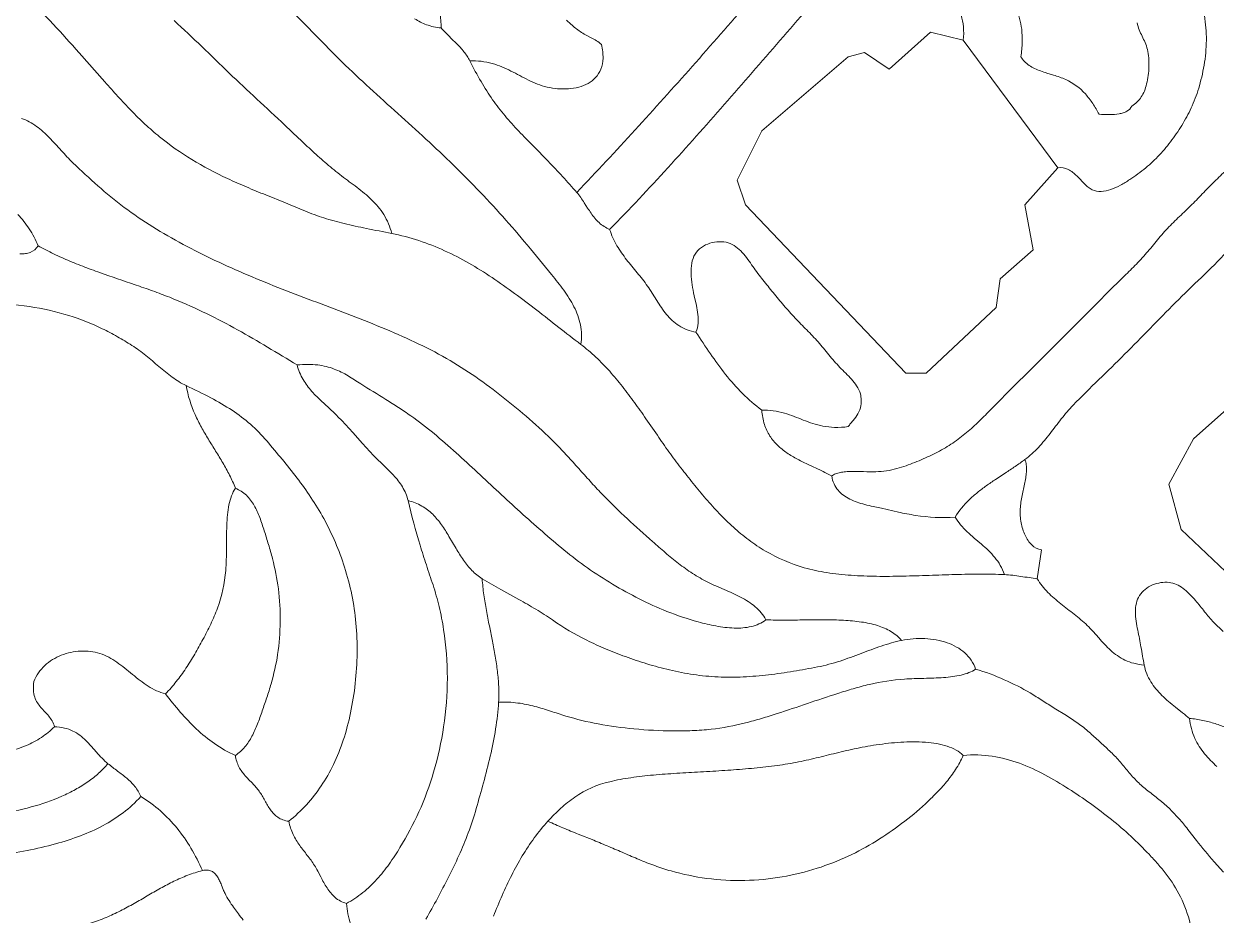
# Model space of a CAD drawing. Header units: millimetres. Extents: x 3808 to 296674, y 522 to 278159.
# Drawn here: x 167604 to 234720, y 140198 to 190394 of the extents above; entities that cross this region are included whole.
import ezdxf

# ---------------------------------------------------------------- set-up
doc = ezdxf.new("R2010")
doc.units = ezdxf.units.MM
doc.layers.add('02_SHARP_BUILDINGS', color=7, linetype='CONTINUOUS', lineweight=18)
doc.layers.add('03_SMOOTH_PATHS_WATER_BRIDGES', color=7, linetype='CONTINUOUS', lineweight=18)

msp = doc.modelspace()

# ---------------------------------------------------------------- linework, layer by layer
at = {"layer": '02_SHARP_BUILDINGS'}
msp.add_lwpolyline([(220486, 189468), (218634, 189931), (216319, 187847), (214931, 188773), (214005, 188542), (209144, 184375), (207755, 181597), (208218, 180208), (217245, 170718), (218403, 170718), (222338, 174421), (222569, 176042), (224421, 177662), (223958, 180208), (225810, 182292)], close=True, dxfattribs=at)
at = {"layer": '03_SMOOTH_PATHS_WATER_BRIDGES'}
for points in [[(208405, 191624, -0.002361), (205230, 187999, -0.004035), (202012, 184418, -0.005715), (198727, 180903, -0.022289), (198948, 180619, -0.011671), (199148, 180321), (199340, 180020, 0.009866), (199535, 179726, 0.021315), (199744, 179449, 0.033033), (199981, 179199, 0.094001), (200579, 178819, 0.009272), (203856, 182287, 0.005272), (207033, 185852, 0.001287), (210166, 189460, -0.002693), (213308, 193058, -0.003183)], [(213308, 193058, 0.002693), (210166, 189460, -0.001287), (207033, 185852, -0.005272), (203856, 182287, -0.009272), (200579, 178819, 0.054597), (200992, 177899, 0.03367), (201534, 177110, 0.006935), (202132, 176377, -0.020557), (202710, 175627, -0.011255), (202973, 175225), (203228, 174816, 0.010536), (203491, 174414, 0.021901), (203775, 174033, 0.033644), (204097, 173690, 0.04427), (204472, 173398, 0.102902), (205440, 173032, 0.069332), (205560, 173532, 0.05347), (205551, 174023, 0.025303), (205460, 174532), (205334, 175085, -0.016558), (205219, 175696, -0.030544), (205160, 176325, -0.053268), (205202, 176920, -0.090807), (205388, 177428, -0.100851), (205746, 177805, -0.078947), (206224, 178038, -0.070369), (206751, 178124, -0.078721), (207255, 178058, -0.081132), (207684, 177843, -0.053569), (208042, 177519, -0.026736), (208354, 177130, -0.003696), (208642, 176724, 0.012971), (209208, 175969, 0.005264), (209786, 175256, 0.004497), (210389, 174533, 0.011956), (211021, 173824, 0.006227), (211675, 173154, -0.013989), (212316, 172478, -0.009004), (212919, 171755, 0.020263), (213538, 171047, 0.006057), (213869, 170717, -0.01714), (214193, 170381, -0.039509), (214480, 170005, -0.056339), (214699, 169560, -0.038875), (214740, 169201, -0.046359), (214723, 168900, -0.093614), (214557, 168429, -0.045298), (214289, 168061), (214143, 167888, 0.019257), (214005, 167708, -0.039551), (213240, 167667, -0.039727), (212587, 167737, -0.031524), (212012, 167885, -0.016023), (211481, 168079, 0.002928), (210963, 168283, 0.021276), (210422, 168466, 0.07695), (209144, 168634, 0.060183), (209295, 167831, 0.064848), (209601, 167182, 0.05781), (210032, 166658, 0.043), (210560, 166232, 0.026931), (211158, 165874, 0.012371), (211795, 165557), (212445, 165252, -0.014416), (213079, 164931, -0.066034), (213298, 165051, -0.044703), (213562, 165128, -0.028539), (213861, 165170, -0.017252), (214186, 165185, -0.011145), (214877, 165175, 0.014949), (215563, 165169, 0.05768), (216747, 165345, 0.020224), (217265, 165506, 0.01097), (217757, 165695, 0.016048), (218704, 166109, 0.02589), (219587, 166588, 0.028015), (220388, 167148, 0.020306), (221122, 167775, 0.01109), (221812, 168445), (222487, 169132, -0.002626), (223849, 170491, 0.001055), (225209, 171853), (226570, 173214, 0.00109), (227932, 174574, -0.00313), (229292, 175936, 0.002005), (229979, 176610, 0.015135), (230643, 177307, 0.00969), (231265, 178046, -0.014033), (231893, 178780, -0.016075), (232571, 179461, 0.00396), (233266, 180127, 0.006827), (233940, 180816, -0.007417), (234613, 181504, -0.003952), (235309, 182166, 0.017292)], [(176059, 190574, -0.010299), (177624, 189111, 0.001239), (179164, 187620, 0.00384), (180727, 186153, -0.002484), (182295, 184690), (183071, 183952, 0.004261), (183853, 183220, 0.008963), (184654, 182507, 0.013567), (185491, 181829, 0.004061), (185924, 181505, -0.003556), (186358, 181182, -0.011254), (186781, 180847, -0.01912), (187180, 180488, -0.026911), (187544, 180095, -0.033846), (187862, 179655, -0.079611), (188310, 178588, -0.001784), (186886, 178869, -0.009245), (185636, 179144, -0.017648), (184499, 179459, -0.023925), (183414, 179862, 0.00469), (182324, 180313), (181225, 180756, -0.00448), (180135, 181206, -0.009256), (179069, 181681, -0.026905), (177057, 182756, -0.034047), (175245, 184029, -0.016732), (174422, 184748, -0.012402), (173645, 185511, -0.00797), (172899, 186306, -0.003536), (172170, 187119), (170721, 188758, 0.006173), (169254, 190376, 0.014987), (167728, 191928, 0.026312)], [(167728, 191928, -0.014987), (169254, 190376, -0.006173), (170721, 188758), (172170, 187119, 0.003536), (172899, 186306, 0.00797), (173645, 185511, 0.012402), (174422, 184748, 0.016732), (175245, 184029, 0.034047), (177057, 182756, 0.026905), (179069, 181681, 0.009256), (180135, 181206, 0.00448), (181225, 180756), (182324, 180313, -0.00469), (183414, 179862, 0.023925), (184499, 179459, 0.017648), (185636, 179144, 0.009245), (186886, 178869, 0.001784), (188310, 178588, -0.031251), (189842, 178186, -0.02747), (191283, 177619, -0.022575), (192651, 176916, -0.017193), (193961, 176104, -0.011741), (195231, 175213, -0.006404), (196476, 174269, -0.0012), (197713, 173301, 0.003934), (198958, 172338, -0.026331), (199806, 171620, -0.021211), (200581, 170825, -0.015836), (201297, 169972, -0.01052), (201973, 169075, -0.00536), (202624, 168152), (203265, 167220, 0.004717), (203914, 166295, 0.009845), (204587, 165393, 0.003475), (205281, 164513, 0.008404), (205995, 163650, 0.013408), (206743, 162821, 0.018434), (207542, 162044, 0.023265), (208405, 161333, 0.027493), (209349, 160705, 0.062983), (211537, 159765, 0.030989), (212805, 159488, 0.021601), (214170, 159337, 0.014322), (215604, 159280, 0.008468), (217078, 159289, 0.003382), (218563, 159333, -0.001526), (220031, 159382, -0.006867), (221453, 159406, -0.013391), (222801, 159375, -0.022354), (223728, 159276, 0.004459), (224653, 159144, 0.05971), (225249, 158377, 0.031338), (225969, 157736, 0.002025), (226733, 157142, -0.027261), (227463, 156514, -0.015128), (227795, 156167), (228114, 155807, 0.008589), (228436, 155450, 0.020462), (228779, 155113, 0.031878), (229157, 154812, 0.041161), (229588, 154562, 0.045871), (230087, 154380, 0.0448), (230671, 154282, 0.09116), (231042, 153343, 0.034479), (231332, 152940, 0.025479), (231670, 152572, 0.016799), (232043, 152230, 0.008711), (232435, 151905), (232831, 151589, -0.007045), (233218, 151273, 0.081883), (233519, 150154, 0.065781), (234072, 149288, 0.019384), (234407, 148915, 0.009381), (234762, 148562)], [(176059, 190574, -0.010299), (177624, 189111, 0.001239), (179164, 187620, 0.00384), (180727, 186153, -0.002484), (182295, 184690), (183071, 183952, 0.004261), (183853, 183220, 0.008963), (184654, 182507, 0.013567), (185491, 181829, 0.004061), (185924, 181505, -0.003556), (186358, 181182, -0.011254), (186781, 180847, -0.01912), (187180, 180488, -0.026911), (187544, 180095, -0.033846), (187862, 179655, -0.079611), (188310, 178588, -0.031251), (189842, 178186, -0.02747), (191283, 177619, -0.022575), (192651, 176916, -0.017193), (193961, 176104, -0.011741), (195231, 175213, -0.006404), (196476, 174269, -0.0012), (197713, 173301, 0.003934), (198958, 172338, 0.088822), (198932, 173450, 0.03732), (198786, 173966, 0.030234), (198572, 174459, 0.022912), (198302, 174933, 0.016025), (197993, 175390, 0.013325), (197313, 176268, 0.004666), (195945, 177939, 0.008281), (194563, 179541, 0.017968), (191593, 182625, 0.006464), (190038, 184087, 0.002259), (188461, 185520, -0.002648), (186880, 186957, -0.008231), (185329, 188429, -0.005734), (183831, 189949, 0.004954), (182337, 191470, 0.008867)], [(182337, 191470, -0.004954), (183831, 189949, 0.005734), (185329, 188429, 0.008231), (186880, 186957, 0.002648), (188461, 185520, -0.002259), (190038, 184087, -0.006464), (191593, 182625, -0.017968), (194563, 179541, -0.008281), (195945, 177939, -0.004666), (197313, 176268, -0.013325), (197993, 175390, -0.016025), (198302, 174933, -0.022912), (198572, 174459, -0.030234), (198786, 173966, -0.03732), (198932, 173450, -0.088822), (198958, 172338, -0.026331), (199806, 171620, -0.021211), (200581, 170825, -0.015836), (201297, 169972, -0.01052), (201973, 169075, -0.00536), (202624, 168152), (203265, 167220, 0.004717), (203914, 166295, 0.009845), (204587, 165393, 0.003475), (205281, 164513, 0.008404), (205995, 163650, 0.013408), (206743, 162821, 0.018434), (207542, 162044, 0.023265), (208405, 161333, 0.027493), (209349, 160705, 0.062983), (211537, 159765, 0.030989), (212805, 159488, 0.021601), (214170, 159337, 0.014322), (215604, 159280, 0.008468), (217078, 159289, 0.003382), (218563, 159333, -0.001526), (220031, 159382, -0.006867), (221453, 159406, -0.013391), (222801, 159375, 0.049635), (222569, 159896, 0.041517), (222262, 160341, 0.028871), (221901, 160732, 0.014882), (221507, 161091), (221101, 161437, -0.013051), (220705, 161793, -0.027075), (220338, 162179, -0.040045), (220023, 162616, -0.058172), (217801, 162712, -0.01515), (216830, 162897), (215887, 163109), (215413, 163213, -0.009403), (214948, 163325, -0.019131), (214504, 163459, -0.030999), (214095, 163629, -0.045232), (213734, 163847, -0.059493), (213436, 164127, -0.067505), (213213, 164484, -0.064089), (213079, 164931, 0.014416), (212445, 165252), (211795, 165557, -0.012371), (211158, 165874, -0.026931), (210560, 166232, -0.043), (210032, 166658, -0.05781), (209601, 167182, -0.064848), (209295, 167831, -0.060183), (209144, 168634, -0.037477), (208060, 169576, -0.027549), (207108, 170650, -0.017244), (206248, 171816, -0.007327), (205440, 173032, -0.102902), (204472, 173398, -0.04427), (204097, 173690, -0.033644), (203775, 174033, -0.021901), (203491, 174414, -0.010536), (203228, 174816), (202973, 175225, 0.011255), (202710, 175627, 0.020557), (202132, 176377, -0.006935), (201534, 177110, -0.03367), (200992, 177899, -0.054597), (200579, 178819, -0.094001), (199981, 179199, -0.033033), (199744, 179449, -0.021315), (199535, 179726, -0.009866), (199340, 180020), (199148, 180321, 0.011671), (198948, 180619, 0.022289), (198727, 180903, 0.009441), (197932, 181793, 0.005511), (197115, 182654), (196288, 183502, -0.002551), (195462, 184351, -0.017562), (194689, 185213, -0.02071), (193992, 186123, -0.020335), (193342, 187137, -0.01711), (192708, 188310, 0.052279), (192377, 188822, 0.02758), (191963, 189280, 0.003854), (191518, 189715, -0.019502), (191088, 190162, -0.062722), (190270, 190345, -0.05824), (189601, 190682, -0.041288)], [(208405, 191624, -0.002361), (205230, 187999, -0.004035), (202012, 184418, -0.005715), (198727, 180903, 0.009441), (197932, 181793, 0.005511), (197115, 182654), (196288, 183502, -0.002551), (195462, 184351, -0.017562), (194689, 185213, -0.02071), (193992, 186123, -0.020335), (193342, 187137, -0.01711), (192708, 188310, -0.079073), (193974, 188159, -0.029522), (194518, 187968, -0.018067), (195025, 187733, -0.005039), (195516, 187478, 0.008445), (196006, 187227, 0.021566), (196515, 187004, 0.032906), (197059, 186834, 0.074939), (198255, 186732, 0.047354), (198839, 186826, 0.061812), (199364, 187033, 0.080639), (199792, 187366, 0.093171), (200085, 187836, 0.086428), (200206, 188455, 0.035915), (200189, 188825, 0.030673), (200116, 189236, 0.039322), (199841, 189439, 0.018087), (199538, 189613), (199227, 189778, -0.020919), (198927, 189954, -0.025012), (198653, 190156, -0.011124), (198397, 190376), (198144, 190599, 0.017446)], [(191013, 191040, -0.052842), (191088, 190162, -0.062722), (190270, 190345, -0.05824), (189601, 190682, -0.041288)], [(198144, 190599), (198397, 190376, 0.011124), (198653, 190156, 0.025012), (198927, 189954, 0.020919), (199227, 189778), (199538, 189613, -0.018087), (199841, 189439, -0.039322), (200116, 189236, -0.030673), (200189, 188825, -0.035915), (200206, 188455, -0.086428), (200085, 187836, -0.093171), (199792, 187366, -0.080639), (199364, 187033, -0.061812), (198839, 186826, -0.047354), (198255, 186732, -0.074939), (197059, 186834, -0.032906), (196515, 187004, -0.021566), (196006, 187227, -0.008445), (195516, 187478, 0.005039), (195025, 187733, 0.018067), (194518, 187968, 0.029522), (193974, 188159, 0.079073), (192708, 188310, 0.052279), (192377, 188822, 0.02758), (191963, 189280, 0.003854), (191518, 189715, -0.019502), (191088, 190162, 0.052842), (191013, 191040, 0.052848)], [(234029, 191031, -0.041421), (234169, 189649, -0.040675), (234067, 188230, -0.032658), (233778, 186906, -0.034215), (233372, 185784, -0.030786), (232857, 184796, -0.024904), (232232, 183860, -0.027231), (231528, 183010, -0.032763), (230761, 182284, -0.029056), (229859, 181625, -0.019912), (229335, 181309, -0.040322), (228786, 181060, -0.074952), (228246, 180950, -0.123269), (227746, 181049, -0.053516), (227520, 181194, -0.027594), (227305, 181386, -0.007717), (227093, 181604, 0.009453), (226876, 181825, 0.027465), (226647, 182026, 0.048425), (226398, 182186, 0.152812), (225810, 182292), (223958, 180208), (224421, 177662), (222569, 176042), (222338, 174421), (218403, 170718), (217245, 170718), (208218, 180208), (207755, 181597), (209144, 184375), (214005, 188542), (214931, 188773), (216319, 187847), (218634, 189931), (220486, 189468, 0.052364), (220491, 190232, 0.041365), (220367, 190881, 0.014314)], [(234029, 191031, -0.041421), (234169, 189649, -0.040675), (234067, 188230, -0.032658), (233778, 186906, -0.034215), (233372, 185784, -0.030786), (232857, 184796, -0.024904), (232232, 183860, -0.027231), (231528, 183010, -0.032763), (230761, 182284, -0.029056), (229859, 181625, -0.019912), (229335, 181309, -0.040322), (228786, 181060, -0.074952), (228246, 180950, -0.123269), (227746, 181049, -0.053516), (227520, 181194, -0.027594), (227305, 181386, -0.007717), (227093, 181604, 0.009453), (226876, 181825, 0.027465), (226647, 182026, 0.048425), (226398, 182186, 0.152812), (225810, 182292), (220486, 189468, 0.052364), (220491, 190232, 0.041365), (220367, 190881, 0.014314)], [(223445, 191270, -0.080268), (223772, 190092, -0.035981), (223803, 189370, -0.030817), (223727, 188542, 0.063329), (223934, 188270, 0.051439), (224197, 188054, 0.036441), (224503, 187882, 0.022744), (224840, 187742, 0.011148), (225196, 187621), (225559, 187507, -0.00937), (225917, 187389, -0.020723), (226257, 187253, -0.103213), (227356, 186445, -0.038361), (227773, 185907, -0.027765), (228125, 185301, 0.013499), (228719, 185286, 0.039624), (229257, 185327, 0.036017), (229490, 185383, 0.051574), (229692, 185471, 0.149279), (229977, 185764, 0.04903), (230274, 185998, 0.054375), (230505, 186276, 0.049119), (230680, 186609, 0.037153), (230807, 187008, 0.051026), (230935, 187980, 0.028444), (230924, 188483, 0.038944), (230852, 188945, 0.039948), (230719, 189341, 0.013654), (230554, 189696, -0.017729), (230391, 190053, -0.043446), (230268, 190450, -0.034533)], [(167477, 185069, -0.072009), (168315, 184619, -0.024423), (168687, 184319, -0.016544), (169038, 183985, -0.011011), (169703, 183268, 0.005142), (170033, 182909, 0.012569), (170371, 182566, 0.010473), (171771, 181271, 0.019874), (173254, 180057, 0.021525), (174858, 178963, 0.01612), (176570, 177976, 0.012449), (178364, 177072, 0.010297), (180226, 176238, 0.007082), (182144, 175458, 0.002913), (184095, 174710, -0.001719), (186049, 173967, -0.007042), (187976, 173196, -0.013161), (189839, 172363, -0.020392), (191603, 171428, -0.021198), (193239, 170367, -0.014319), (194776, 169206, -0.013155), (196244, 167976, -0.018145), (197627, 166661, -0.007827), (198281, 165967, -0.002874), (198920, 165258, 0.002066), (199559, 164548, 0.007012), (200210, 163850, 0.014437), (201576, 162518, 0.005367), (202996, 161239, 0.004579), (203715, 160610, 0.012812), (204458, 160004, 0.020684), (205246, 159445, 0.027559), (206103, 158954, 0.01086), (206562, 158739), (207032, 158534, -0.005274), (207500, 158327, -0.013617), (207953, 158105, -0.022797), (208380, 157857, -0.032838), (208767, 157570, -0.093773), (209375, 156829, -0.05579), (208983, 156598, -0.047049), (208548, 156451, -0.037351), (208079, 156377, -0.028799), (207585, 156365, -0.038277), (206564, 156483, -0.020759), (205562, 156717, -0.028149), (203798, 157306, -0.022611), (202242, 158014, -0.017288), (200749, 158836, -0.019393), (199330, 159756, -0.017172), (198019, 160758, -0.00842), (196774, 161815, -0.007381), (194333, 164012, -0.001008), (193137, 165129, 0.004307), (191934, 166237, 0.010984), (190694, 167314, 0.018942), (189383, 168321, 0.009161), (188693, 168787, 0.004798), (187987, 169237, -0.003215), (186565, 170127, 0.010955), (185854, 170574, 0.041897), (185074, 170953, 0.060408), (184146, 171183, 0.030554), (183600, 171216, 0.028119), (182986, 171181, 0.00229), (181326, 172185, 0.007772), (179638, 173160, 0.012967), (177891, 174074, 0.017578), (176053, 174896, 0.00796), (175093, 175266, 0.004496), (174112, 175615, -0.00085), (172134, 176297, -0.005375), (171157, 176651, -0.008891), (170202, 177028, -0.012701), (169281, 177439, -0.016866), (168403, 177894, 0.05281), (167906, 178848, 0.038407), (167271, 179658, 0.019514)], [(235128, 142621), (234610, 143206, -0.01396), (233605, 144408), (233124, 145030, 0.014832), (232627, 145637, 0.042252), (231499, 146715, 0.003522), (230880, 147200, -0.027636), (230288, 147711, -0.025608), (229767, 148293, 0.009776), (229263, 148893, 0.020144), (228718, 149451, 0.005164), (228144, 149980, 0.005655), (227564, 150504, 0.021412), (226953, 150997, 0.018947), (226291, 151437), (225607, 151857, -0.003397), (224933, 152287, 0.00926), (224252, 152710, 0.02891), (222795, 153457, 0.035353), (221181, 154051, 0.069531), (220937, 154554, 0.063369), (220574, 154970, 0.053772), (220111, 155299, 0.044752), (219569, 155543, 0.038007), (218968, 155701, 0.033732), (218328, 155775, 0.063037), (217014, 155671, 0.082889), (216416, 156173, 0.059559), (215651, 156507, 0.03831), (214751, 156707, 0.023251), (213749, 156805, 0.012692), (212678, 156833, 0.004556), (211570, 156825, -0.002739), (210458, 156812, -0.010537), (209375, 156829, 0.093773), (208767, 157570, 0.032838), (208380, 157857, 0.022797), (207953, 158105, 0.013617), (207500, 158327, 0.005274), (207032, 158534), (206562, 158739, -0.01086), (206103, 158954, -0.027559), (205246, 159445, -0.020684), (204458, 160004, -0.012812), (203715, 160610, -0.004579), (202996, 161239, -0.005367), (201576, 162518, -0.014437), (200210, 163850, -0.007012), (199559, 164548, -0.002066), (198920, 165258, 0.002874), (198281, 165967, 0.007827), (197627, 166661, 0.018145), (196244, 167976, 0.013155), (194776, 169206, 0.014319), (193239, 170367, 0.021198), (191603, 171428, 0.020392), (189839, 172363, 0.013161), (187976, 173196, 0.007042), (186049, 173967, 0.001719), (184095, 174710, -0.002913), (182144, 175458, -0.007082), (180226, 176238, -0.010297), (178364, 177072, -0.012449), (176570, 177976, -0.01612), (174858, 178963, -0.021525), (173254, 180057, -0.019874), (171771, 181271, -0.010473), (170371, 182566, -0.012569), (170033, 182909, -0.005142), (169703, 183268, 0.011011), (169038, 183985, 0.016544), (168687, 184319, 0.024423), (168315, 184619, 0.072009), (167477, 185069, 0.037744)], [(235309, 182166, 0.003952), (234613, 181504, 0.007417), (233940, 180816, -0.006827), (233266, 180127, -0.00396), (232571, 179461, 0.016075), (231893, 178780, 0.014033), (231265, 178046, -0.00969), (230643, 177307, -0.015135), (229979, 176610, -0.002005), (229292, 175936, 0.00313), (227932, 174574, -0.00109), (226570, 173214), (225209, 171853, -0.001055), (223849, 170491, 0.002626), (222487, 169132), (221812, 168445, -0.01109), (221122, 167775, -0.020306), (220388, 167148, -0.028015), (219587, 166588, -0.02589), (218704, 166109, -0.016048), (217757, 165695, -0.01097), (217265, 165506, -0.020224), (216747, 165345, -0.05768), (215563, 165169, -0.014949), (214877, 165175, 0.011145), (214186, 165185, 0.017252), (213861, 165170, 0.028539), (213562, 165128, 0.044703), (213298, 165051, 0.066034), (213079, 164931, 0.064089), (213213, 164484, 0.067505), (213436, 164127, 0.059493), (213734, 163847, 0.045232), (214095, 163629, 0.030999), (214504, 163459, 0.019131), (214948, 163325, 0.009403), (215413, 163213), (215887, 163109), (216830, 162897, 0.01515), (217801, 162712, 0.058172), (220023, 162616, -0.060853), (220819, 163589, -0.021878), (221284, 164000, -0.01515), (221782, 164379, -0.008408), (222307, 164740), (222850, 165097, 0.004125), (223403, 165464, 0.009774), (223958, 165856, 0.046316), (224713, 166540, 0.022035), (225371, 167325, -0.001588), (226001, 168141, -0.025292), (226670, 168917, -0.007084), (228113, 170355, 0.003089), (229569, 171782, 0.003827), (230998, 173240, -0.004822), (232429, 174695, -0.002679), (233890, 176116, 0.010307), (235330, 177559, 0.00635)], [(167384, 177446, 0.04542), (167690, 177451, 0.065478), (167969, 177518, 0.172487), (168403, 177894, 0.05281), (167906, 178848, 0.038407), (167271, 179658, 0.019514)], [(165475, 174687, -0.032104), (167921, 174472, -0.036382), (170134, 173972, -0.039006), (172016, 173225, -0.015168), (172867, 172776, -0.01084), (173688, 172287, -0.031087), (174466, 171721, -0.005925), (175205, 171096, 0.019316), (175946, 170501, 0.047268), (176736, 170023, -0.0125), (178127, 169333, -0.023635), (179323, 168628, -0.033843), (180361, 167841, -0.038279), (181280, 166904, -0.002707), (182144, 165872, -0.009622), (182978, 164824, -0.016064), (183765, 163722, -0.021351), (184488, 162530, -0.04844), (185658, 159795, -0.053713), (186298, 156647, -0.026296), (186364, 154956, -0.024175), (186259, 153250, -0.024456), (185995, 151595, -0.027421), (185585, 150056, -0.032592), (185037, 148686, -0.036294), (184347, 147480, -0.037407), (183512, 146419, -0.035441), (182523, 145486, 0.065765), (182765, 144741, 0.044025), (183133, 144125, 0.010263), (183558, 143567, -0.025333), (183966, 142994, -0.015192), (184146, 142683), (184315, 142361, 0.006556), (184486, 142041, 0.017732), (184669, 141733, 0.02982), (184878, 141449, 0.042134), (185122, 141201, 0.109038), (185764, 140856, 0.048536), (186689, 141466, 0.039565), (187481, 142218, 0.028826), (188167, 143077, 0.018322), (188777, 144009, 0.030536), (189839, 146010, 0.034862), (190673, 148258, 0.0343), (191234, 150808, 0.036621), (191443, 153540, 0.038425), (191235, 156277, 0.020207), (190982, 157577, 0.02252), (190636, 158792, -0.002446), (190261, 159920, -0.005425), (189912, 161032, -0.014826), (189236, 163542, 0.078352), (188911, 164319, 0.048827), (188406, 164979, 0.017077), (187812, 165575, -0.013388), (187219, 166159, -0.005825), (186667, 166763), (186122, 167372, 0.006432), (185570, 167974, 0.012546), (184994, 168554, 0.002384), (184393, 169113, -0.023884), (183817, 169697, -0.049115), (183327, 170366, -0.066106), (182986, 171181, 0.00229), (181326, 172185, 0.007772), (179638, 173160, 0.012967), (177891, 174074, 0.017578), (176053, 174896, 0.00796), (175093, 175266, 0.004496), (174112, 175615, -0.00085), (172134, 176297, -0.005375), (171157, 176651, -0.008891), (170202, 177028, -0.012701), (169281, 177439, -0.016866), (168403, 177894, -0.172487), (167969, 177518, -0.065478), (167690, 177451, -0.04542), (167384, 177446, -0.02991)], [(235330, 177559, -0.010307), (233890, 176116, 0.002679), (232429, 174695, 0.004822), (230998, 173240, -0.003827), (229569, 171782, -0.003089), (228113, 170355, 0.007084), (226670, 168917, 0.025292), (226001, 168141, 0.001588), (225371, 167325, -0.022035), (224713, 166540, -0.046316), (223958, 165856, -0.055052), (224030, 165554, -0.041284), (224043, 165236, -0.02691), (224011, 164904, -0.01442), (223949, 164559, 0.001876), (223793, 163835, 0.037986), (223692, 163073, 0.054935), (223742, 162298, 0.065037), (223961, 161591, 0.042652), (224132, 161293, 0.053226), (224343, 161047, 0.141406), (224884, 160764), (224653, 159144, 0.05971), (225249, 158377, 0.031338), (225969, 157736, 0.002025), (226733, 157142, -0.027261), (227463, 156514, -0.015128), (227795, 156167), (228114, 155807, 0.008589), (228436, 155450, 0.020462), (228779, 155113, 0.031878), (229157, 154812, 0.041161), (229588, 154562, 0.045871), (230087, 154380, 0.0448), (230671, 154282, -0.005052), (230489, 155301, 0.013371), (230303, 156245, -0.022292), (230209, 156752, -0.035394), (230173, 157268, -0.05543), (230227, 157761, -0.08296), (230403, 158197, -0.084727), (230719, 158545, -0.067338), (231137, 158792, -0.061674), (231605, 158926, -0.0691), (232069, 158937, -0.073052), (232489, 158820, -0.055123), (232860, 158603, -0.035825), (233190, 158319, -0.019252), (233485, 158003, -0.010806), (234007, 157367, 0.017678), (234523, 156756, 0.020587), (235107, 156181)], [(166746, 149421, 0.03635), (167727, 149750, 0.045479), (168598, 150209, 0.055818), (169329, 150810, 0.061762), (169192, 151137, 0.042946), (169002, 151409, 0.016416), (168784, 151654, -0.011341), (168563, 151896, -0.038368), (168365, 152162, -0.05938), (168217, 152476, -0.064785), (168144, 152866, -0.054704), (168171, 153356, -0.116808), (168782, 154255, -0.093177), (169714, 154833, -0.08188), (170805, 155067, -0.089362), (171889, 154931, -0.043597), (172382, 154721, -0.029858), (172844, 154439, -0.016386), (173285, 154109, -0.003853), (173717, 153758, 0.008386), (174152, 153412, 0.021234), (174599, 153097, 0.035001), (175071, 152838, 0.048186), (175579, 152662, 0.026029), (176182, 153350, 0.020208), (176726, 154099, 0.01465), (177224, 154897, 0.009473), (177689, 155726, 0.012932), (178124, 156582, 0.023666), (178505, 157490, 0.067323), (178968, 159608, 0.013148), (179001, 160222, 0.005717), (179011, 160859), (179014, 161503, -0.007421), (179028, 162137, -0.015237), (179069, 162744, -0.025571), (179152, 163307, -0.040032), (179295, 163810, -0.059287), (179514, 164236, 0.024105), (179184, 164977, 0.016149), (178806, 165670, 0.007006), (178402, 166336, -0.002557), (177992, 166997, -0.011974), (177599, 167674, -0.020599), (177244, 168390, -0.059807), (176736, 170023, -0.047268), (175946, 170501, -0.019316), (175205, 171096, 0.005925), (174466, 171721, 0.031087), (173688, 172287, 0.01084), (172867, 172776, 0.015168), (172016, 173225, 0.039006), (170134, 173972, 0.036382), (167921, 174472, 0.032104), (165475, 174687, 0.032108)], [(190236, 139975, 0.010572), (190884, 141142, 0.005715), (191506, 142332, 0.011367), (192093, 143556, 0.016405), (192621, 144837, 0.020423), (193069, 146201, 0.002564), (193476, 147652, 0.009578), (193859, 149158, 0.017077), (194161, 150685, 0.026097), (194329, 152199, 0.024151), (194333, 153069, 0.018759), (194262, 153927, 0.012817), (194138, 154779, 0.006741), (193979, 155631), (193807, 156488, -0.005084), (193640, 157355, -0.010678), (193498, 158238, -0.015904), (193403, 159144, -0.063596), (192822, 159611, -0.041116), (192347, 160197, -0.018781), (191933, 160852), (191536, 161531, 0.021419), (191112, 162186, 0.043078), (190617, 162771, 0.063576), (190007, 163239, 0.072939), (189236, 163542, 0.014826), (189912, 161032, 0.005425), (190261, 159920, 0.002446), (190636, 158792, -0.02252), (190982, 157577, -0.020207), (191235, 156277, -0.038425), (191443, 153540, -0.036621), (191234, 150808, -0.0343), (190673, 148258, -0.034862), (189839, 146010, -0.030536), (188777, 144009, -0.018322), (188167, 143077, -0.028826), (187481, 142218, -0.039565), (186689, 141466, -0.048536), (185764, 140856, 0.049427), (185987, 139691, 0.050823)], [(235302, 150754, 0.013056), (234663, 150983, 0.026519), (233979, 151167, 0.034799), (233218, 151273, 0.007045), (232831, 151589), (232435, 151905, -0.008711), (232043, 152230, -0.016799), (231670, 152572, -0.025479), (231332, 152940, -0.034479), (231042, 153343, -0.09116), (230671, 154282, -0.005052), (230489, 155301, 0.013371), (230303, 156245, -0.022292), (230209, 156752, -0.035394), (230173, 157268, -0.05543), (230227, 157761, -0.08296), (230403, 158197, -0.084727), (230719, 158545, -0.067338), (231137, 158792, -0.061674), (231605, 158926, -0.0691), (232069, 158937, -0.073052), (232489, 158820, -0.055123), (232860, 158603, -0.035825), (233190, 158319, -0.019252), (233485, 158003, -0.010806), (234007, 157367, 0.017678), (234523, 156756, 0.020587), (235107, 156181)], [(179949, 139907, 0.013335), (179685, 140278), (179414, 140641, -0.016757), (179155, 141016, -0.030246), (178928, 141423, -0.014649), (178828, 141652), (178730, 141896, 0.014801), (178624, 142137, 0.031724), (178501, 142359, 0.054663), (178352, 142545, 0.081671), (178169, 142676, 0.095347), (177942, 142737, 0.081094), (177662, 142708, 0.02984), (177011, 143967, 0.036002), (176226, 145092, 0.041411), (175291, 146067, 0.044668), (174190, 146875, 0.070277), (173850, 147448, 0.047998), (173402, 147904, 0.017189), (172885, 148308, -0.011435), (172338, 148727, -0.028824), (172004, 149036, -0.01341), (171699, 149370), (171402, 149711, 0.01809), (171094, 150037, 0.033796), (170752, 150330, 0.047012), (170358, 150569, 0.053434), (169890, 150736, 0.050913), (169329, 150810, 0.061762), (169192, 151137, 0.042946), (169002, 151409, 0.016416), (168784, 151654, -0.011341), (168563, 151896, -0.038368), (168365, 152162, -0.05938), (168217, 152476, -0.064785), (168144, 152866, -0.054704), (168171, 153356, -0.116808), (168782, 154255, -0.093177), (169714, 154833, -0.08188), (170805, 155067, -0.089362), (171889, 154931, -0.043597), (172382, 154721, -0.029858), (172844, 154439, -0.016386), (173285, 154109, -0.003853), (173717, 153758, 0.008386), (174152, 153412, 0.021234), (174599, 153097, 0.035001), (175071, 152838, 0.048186), (175579, 152662, 0.01427), (176408, 151639, 0.025928), (177311, 150691, 0.037067), (178333, 149860, 0.045522), (179514, 149190, 0.087239), (179713, 148547, 0.060587), (180058, 148053, 0.012815), (180259, 147835), (180466, 147622, -0.035896), (180854, 147174, -0.021892), (181019, 146920, -0.007268), (181171, 146654, 0.006736), (181323, 146387, 0.021278), (181488, 146132, 0.036889), (181677, 145902, 0.051769), (181905, 145709, 0.060701), (182182, 145567, 0.059139), (182523, 145486, 0.065765), (182765, 144741, 0.044025), (183133, 144125, 0.010263), (183558, 143567, -0.025333), (183966, 142994, -0.015192), (184146, 142683), (184315, 142361, 0.006556), (184486, 142041, 0.017732), (184669, 141733, 0.02982), (184878, 141449, 0.042134), (185122, 141201, 0.109038), (185764, 140856, 0.049427), (185987, 139691, 0.050823)], [(235128, 142621), (234610, 143206, -0.01396), (233605, 144408), (233124, 145030, 0.014832), (232627, 145637, 0.042252), (231499, 146715, 0.003522), (230880, 147200, -0.027636), (230288, 147711, -0.025608), (229767, 148293, 0.009776), (229263, 148893, 0.020144), (228718, 149451, 0.005164), (228144, 149980, 0.005655), (227564, 150504, 0.021412), (226953, 150997, 0.018947), (226291, 151437), (225607, 151857, -0.003397), (224933, 152287, 0.00926), (224252, 152710, 0.02891), (222795, 153457, 0.035353), (221181, 154051, -0.051208), (220803, 153856, -0.036353), (220368, 153721, -0.024541), (219886, 153633, -0.015648), (219368, 153580, -0.011569), (218274, 153534, 0.010609), (217178, 153491, 0.040449), (215197, 153187, 0.013247), (214293, 152949, 0.006954), (213421, 152681, 0.00374), (211711, 152116, -0.003119), (210000, 151547, -0.005873), (209127, 151275, -0.010826), (208226, 151027, -0.033549), (206288, 150670, -0.017093), (205230, 150589, -0.013582), (204134, 150572, -0.021163), (201950, 150691, -0.022068), (199938, 150970, -0.027852), (198110, 151412, -0.005076), (197248, 151691, 0.015173), (196367, 151955, 0.031585), (195413, 152145, 0.039948), (194329, 152199, -0.026097), (194161, 150685, -0.017077), (193859, 149158, -0.009578), (193476, 147652, -0.002564), (193069, 146201, -0.020423), (192621, 144837, -0.016405), (192093, 143556, -0.011367), (191506, 142332, -0.005715), (190884, 141142, -0.010572), (190236, 139975, -0.027094)], [(235302, 150754, 0.013056), (234663, 150983, 0.026519), (233979, 151167, 0.034799), (233218, 151273, 0.081883), (233519, 150154, 0.065781), (234072, 149288, 0.019384), (234407, 148915, 0.009381), (234762, 148562)], [(166131, 145909, 0.031975), (168023, 146291, 0.037794), (169739, 146893, 0.022526), (170507, 147275, 0.025857), (171203, 147708, 0.029967), (171816, 148192, 0.034762), (172338, 148727, -0.028824), (172004, 149036, -0.01341), (171699, 149370), (171402, 149711, 0.01809), (171094, 150037, 0.033796), (170752, 150330, 0.047012), (170358, 150569, 0.053434), (169890, 150736, 0.050913), (169329, 150810, -0.055818), (168598, 150209, -0.045479), (167727, 149750, -0.03635), (166746, 149421, -0.029405)], [(194041, 140134, -0.009928), (194529, 141313, -0.014012), (195064, 142450, -0.018345), (195662, 143532, -0.022799), (196338, 144548, -0.027073), (197106, 145486, -0.021979), (197830, 146216, -0.035025), (198622, 146849, -0.094322), (200583, 147715, -0.02124), (201776, 147939, -0.013585), (203040, 148088, -0.00724), (204354, 148187, -0.001692), (205701, 148265, 0.002427), (207057, 148347, 0.005566), (208398, 148449, 0.009233), (209696, 148586, 0.013922), (210924, 148773, 0.01271), (212070, 149017, 0.002576), (213185, 149290, -0.007806), (214335, 149559, -0.015704), (215586, 149788, -0.021614), (216967, 149937, -0.033668), (218351, 149937, -0.02557), (218995, 149858, -0.035273), (219579, 149713, -0.049547), (220083, 149493, -0.068043), (220486, 149190, -0.063714), (222115, 149148, -0.050388), (223645, 148749, -0.034504), (225078, 148100, -0.019599), (226415, 147311, -0.02855), (228824, 145584, -0.03276), (230945, 143624, -0.010935), (231437, 143083, -0.016236), (231904, 142511, -0.046987), (232710, 141232, -0.059702), (233259, 139704, -0.030544)], [(233259, 139704, 0.059702), (232710, 141232, 0.046987), (231904, 142511, 0.016236), (231437, 143083, 0.010935), (230945, 143624, 0.03276), (228824, 145584, 0.02855), (226415, 147311, 0.019599), (225078, 148100, 0.034504), (223645, 148749, 0.050388), (222115, 149148, 0.063714), (220486, 149190, -0.033324), (220053, 148406, -0.02835), (219541, 147703, -0.021874), (218968, 147061, -0.014774), (218350, 146465, -0.047589), (215581, 144372, -0.028357), (214008, 143521, -0.032839), (212254, 142836, -0.03391), (210285, 142357, -0.037398), (208180, 142151, -0.037791), (206049, 142271, -0.036963), (204036, 142686, -0.017137), (203114, 142987, -0.011268), (202239, 143329, -0.004454), (201388, 143693, 0.002723), (200540, 144059, 0.004156), (199680, 144412), (198813, 144760, -0.004115), (197951, 145114, -0.008406), (197106, 145486, 0.027073), (196338, 144548, 0.022799), (195662, 143532, 0.018345), (195064, 142450, 0.014012), (194529, 141313, 0.009928), (194041, 140134, 0.0061)], [(166159, 143571, 0.036144), (169387, 144216, 0.022857), (170799, 144672, 0.032371), (172062, 145241, 0.040285), (173188, 145962, 0.043618), (174190, 146875, 0.070277), (173850, 147448, 0.047998), (173402, 147904, 0.017189), (172885, 148308, -0.011435), (172338, 148727, -0.034762), (171816, 148192, -0.029967), (171203, 147708, -0.025857), (170507, 147275, -0.022526), (169739, 146893, -0.037794), (168023, 146291, -0.031975), (166131, 145909, -0.028386)], [(167389, 138967, 0.021725), (169451, 139281, 0.024414), (171363, 139754, 0.025139), (172232, 140067, 0.018889), (173041, 140442, 0.011408), (173809, 140856, 0.003249), (174554, 141286, -0.005257), (175294, 141710, -0.013838), (176046, 142104, -0.022032), (176829, 142444, -0.028983), (177662, 142708, 0.02984), (177011, 143967, 0.036002), (176226, 145092, 0.041411), (175291, 146067, 0.044668), (174190, 146875, -0.043618), (173188, 145962, -0.040285), (172062, 145241, -0.032371), (170799, 144672, -0.022857), (169387, 144216, -0.036144), (166159, 143571, -0.020877)], [(172232, 140067, 0.018889), (173041, 140442, 0.011408), (173809, 140856, 0.003249), (174554, 141286, -0.005257), (175294, 141710, -0.013838), (176046, 142104, -0.022032), (176829, 142444, -0.028983), (177662, 142708, -0.081094), (177942, 142737, -0.095347), (178169, 142676, -0.081671), (178352, 142545, -0.054663), (178501, 142359, -0.031724), (178624, 142137, -0.014801), (178730, 141896), (178828, 141652, 0.014649), (178928, 141423, 0.030246), (179155, 141016, 0.016757), (179414, 140641), (179685, 140278, -0.013335), (179949, 139907, -0.049669)]]:
    msp.add_lwpolyline(points, format="xyb", dxfattribs=at)
for points in [[(205440, 173032, 0.069332), (205560, 173532, 0.05347), (205551, 174023, 0.025303), (205460, 174532), (205334, 175085, -0.016558), (205219, 175696, -0.030544), (205160, 176325, -0.053268), (205202, 176920, -0.090807), (205388, 177428, -0.100851), (205746, 177805, -0.078947), (206224, 178038, -0.070369), (206751, 178124, -0.078721), (207255, 178058, -0.081132), (207684, 177843, -0.053569), (208042, 177519, -0.026736), (208354, 177130, -0.003696), (208642, 176724, 0.012971), (209208, 175969, 0.005264), (209786, 175256, 0.004497), (210389, 174533, 0.011956), (211021, 173824, 0.006227), (211675, 173154, -0.013989), (212316, 172478, -0.009004), (212919, 171755, 0.020263), (213538, 171047, 0.006057), (213869, 170717, -0.01714), (214193, 170381, -0.039509), (214480, 170005, -0.056339), (214699, 169560, -0.038875), (214740, 169201, -0.046359), (214723, 168900, -0.093614), (214557, 168429, -0.045298), (214289, 168061), (214143, 167888, 0.019257), (214005, 167708, -0.039551), (213240, 167667, -0.039727), (212587, 167737, -0.031524), (212012, 167885, -0.016023), (211481, 168079, 0.002928), (210963, 168283, 0.021276), (210422, 168466, 0.07695), (209144, 168634, -0.037477), (208060, 169576, -0.027549), (207108, 170650, -0.017244), (206248, 171816, -0.007327)], [(182986, 171181, 0.066106), (183327, 170366, 0.049115), (183817, 169697, 0.023884), (184393, 169113, -0.002384), (184994, 168554, -0.012546), (185570, 167974, -0.006432), (186122, 167372), (186667, 166763, 0.005825), (187219, 166159, 0.013388), (187812, 165575, -0.017077), (188406, 164979, -0.048827), (188911, 164319, -0.078352), (189236, 163542, -0.072939), (190007, 163239, -0.063576), (190617, 162771, -0.043078), (191112, 162186, -0.021419), (191536, 161531), (191933, 160852, 0.018781), (192347, 160197, 0.041116), (192822, 159611, 0.063596), (193403, 159144, 0.009019), (194451, 158536), (195459, 157978, -0.008441), (196428, 157423, -0.017597), (197362, 156821, 0.037333), (199292, 155680, 0.015517), (200344, 155198, 0.012747), (201470, 154757, 0.013102), (202677, 154352, 0.016782), (203955, 154006, 0.020676), (205293, 153750, 0.024793), (206679, 153613, 0.023377), (208097, 153615, 0.017212), (209522, 153733, 0.011984), (210928, 153932, 0.007251), (212287, 154177, 0.030411), (213552, 154510, 0.012306), (214729, 154932, -0.008598), (215867, 155350, -0.03068), (217014, 155671, 0.082889), (216416, 156173, 0.059559), (215651, 156507, 0.03831), (214751, 156707, 0.023251), (213749, 156805, 0.012692), (212678, 156833, 0.004556), (211570, 156825, -0.002739), (210458, 156812, -0.010537), (209375, 156829, -0.05579), (208983, 156598, -0.047049), (208548, 156451, -0.037351), (208079, 156377, -0.028799), (207585, 156365, -0.038277), (206564, 156483, -0.020759), (205562, 156717, -0.028149), (203798, 157306, -0.022611), (202242, 158014, -0.017288), (200749, 158836, -0.019393), (199330, 159756, -0.017172), (198019, 160758, -0.00842), (196774, 161815, -0.007381), (194333, 164012, -0.001008), (193137, 165129, 0.004307), (191934, 166237, 0.010984), (190694, 167314, 0.018942), (189383, 168321, 0.009161), (188693, 168787, 0.004798), (187987, 169237, -0.003215), (186565, 170127, 0.010955), (185854, 170574, 0.041897), (185074, 170953, 0.060408), (184146, 171183, 0.030554), (183600, 171216, 0.028119)], [(176736, 170023, 0.059807), (177244, 168390, 0.020599), (177599, 167674, 0.011974), (177992, 166997, 0.002557), (178402, 166336, -0.007006), (178806, 165670, -0.016149), (179184, 164977, -0.024105), (179514, 164236, -0.095754), (180133, 163841, -0.072992), (180569, 163274, -0.040301), (180884, 162590, -0.013158), (181137, 161840, -0.004087), (181377, 161069, -0.009346), (181600, 160275, -0.032055), (181935, 158580, -0.034487), (182036, 156724, -0.034337), (181890, 154882, -0.032431), (181520, 153226, -0.00966), (181281, 152455, -0.004337), (181025, 151704, -0.009994), (180756, 150967, -0.028634), (180443, 150277, -0.050769), (180043, 149671, -0.07232), (179514, 149190, 0.087239), (179713, 148547, 0.060587), (180058, 148053, 0.012815), (180259, 147835), (180466, 147622, -0.035896), (180854, 147174, -0.021892), (181019, 146920, -0.007268), (181171, 146654, 0.006736), (181323, 146387, 0.021278), (181488, 146132, 0.036889), (181677, 145902, 0.051769), (181905, 145709, 0.060701), (182182, 145567, 0.059139), (182523, 145486, 0.035441), (183512, 146419, 0.037407), (184347, 147480, 0.036294), (185037, 148686, 0.032592), (185585, 150056, 0.027421), (185995, 151595, 0.024456), (186259, 153250, 0.024175), (186364, 154956, 0.026296), (186298, 156647, 0.053713), (185658, 159795, 0.04844), (184488, 162530, 0.021351), (183765, 163722, 0.016064), (182978, 164824, 0.009622), (182144, 165872, 0.002707), (181280, 166904, 0.038279), (180361, 167841, 0.033843), (179323, 168628, 0.023635), (178127, 169333, 0.0125)], [(223958, 165856, -0.009774), (223403, 165464, -0.004125), (222850, 165097), (222307, 164740, 0.008408), (221782, 164379, 0.01515), (221284, 164000, 0.021878), (220819, 163589, 0.060853), (220023, 162616, 0.040045), (220338, 162179, 0.027075), (220705, 161793, 0.013051), (221101, 161437), (221507, 161091, -0.014882), (221901, 160732, -0.028871), (222262, 160341, -0.041517), (222569, 159896, -0.049635), (222801, 159375, -0.022354), (223728, 159276, 0.004459), (224653, 159144), (224884, 160764, -0.141406), (224343, 161047, -0.053226), (224132, 161293, -0.042652), (223961, 161591, -0.065037), (223742, 162298, -0.054935), (223692, 163073, -0.037986), (223793, 163835, -0.001876), (223949, 164559, 0.01442), (224011, 164904, 0.02691), (224043, 165236, 0.041284), (224030, 165554, 0.055052)], [(179514, 164236, 0.059287), (179295, 163810, 0.040032), (179152, 163307, 0.025571), (179069, 162744, 0.015237), (179028, 162137, 0.007421), (179014, 161503), (179011, 160859, -0.005717), (179001, 160222, -0.013148), (178968, 159608, -0.067323), (178505, 157490, -0.023666), (178124, 156582, -0.012932), (177689, 155726, -0.009473), (177224, 154897, -0.01465), (176726, 154099, -0.020208), (176182, 153350, -0.026029), (175579, 152662, 0.01427), (176408, 151639, 0.025928), (177311, 150691, 0.037067), (178333, 149860, 0.045522), (179514, 149190, 0.07232), (180043, 149671, 0.050769), (180443, 150277, 0.028634), (180756, 150967, 0.009994), (181025, 151704, 0.004337), (181281, 152455, 0.00966), (181520, 153226, 0.032431), (181890, 154882, 0.034337), (182036, 156724, 0.034487), (181935, 158580, 0.032055), (181600, 160275, 0.009346), (181377, 161069, 0.004087), (181137, 161840, 0.013158), (180884, 162590, 0.040301), (180569, 163274, 0.072992), (180133, 163841, 0.095754)], [(193403, 159144, 0.015904), (193498, 158238, 0.010678), (193640, 157355, 0.005084), (193807, 156488), (193979, 155631, -0.006741), (194138, 154779, -0.012817), (194262, 153927, -0.018759), (194333, 153069, -0.024151), (194329, 152199, -0.039948), (195413, 152145, -0.031585), (196367, 151955, -0.015173), (197248, 151691, 0.005076), (198110, 151412, 0.027852), (199938, 150970, 0.022068), (201950, 150691, 0.021163), (204134, 150572, 0.013582), (205230, 150589, 0.017093), (206288, 150670, 0.033549), (208226, 151027, 0.010826), (209127, 151275, 0.005873), (210000, 151547, 0.003119), (211711, 152116, -0.00374), (213421, 152681, -0.006954), (214293, 152949, -0.013247), (215197, 153187, -0.040449), (217178, 153491, -0.010609), (218274, 153534, 0.011569), (219368, 153580, 0.015648), (219886, 153633, 0.024541), (220368, 153721, 0.036353), (220803, 153856, 0.051208), (221181, 154051, 0.069531), (220937, 154554, 0.063369), (220574, 154970, 0.053772), (220111, 155299, 0.044752), (219569, 155543, 0.038007), (218968, 155701, 0.033732), (218328, 155775, 0.063037), (217014, 155671, 0.03068), (215867, 155350, 0.008598), (214729, 154932, -0.012306), (213552, 154510, -0.030411), (212287, 154177, -0.007251), (210928, 153932, -0.011984), (209522, 153733, -0.017212), (208097, 153615, -0.023377), (206679, 153613, -0.024793), (205293, 153750, -0.020676), (203955, 154006, -0.016782), (202677, 154352, -0.013102), (201470, 154757, -0.012747), (200344, 155198, -0.015517), (199292, 155680, -0.037333), (197362, 156821, 0.017597), (196428, 157423, 0.008441), (195459, 157978), (194451, 158536, -0.009019)], [(220486, 149190, 0.068043), (220083, 149493, 0.049547), (219579, 149713, 0.035273), (218995, 149858, 0.02557), (218351, 149937, 0.033668), (216967, 149937, 0.021614), (215586, 149788, 0.015704), (214335, 149559, 0.007806), (213185, 149290, -0.002576), (212070, 149017, -0.01271), (210924, 148773, -0.013922), (209696, 148586, -0.009233), (208398, 148449, -0.005566), (207057, 148347, -0.002427), (205701, 148265, 0.001692), (204354, 148187, 0.00724), (203040, 148088, 0.013585), (201776, 147939, 0.02124), (200583, 147715, 0.094322), (198622, 146849, 0.035025), (197830, 146216, 0.021979), (197106, 145486, 0.008406), (197951, 145114, 0.004115), (198813, 144760), (199680, 144412, -0.004156), (200540, 144059, -0.002723), (201388, 143693, 0.004454), (202239, 143329, 0.011268), (203114, 142987, 0.017137), (204036, 142686, 0.036963), (206049, 142271, 0.037791), (208180, 142151, 0.037398), (210285, 142357, 0.03391), (212254, 142836, 0.032839), (214008, 143521, 0.028357), (215581, 144372, 0.047589), (218350, 146465, 0.014774), (218968, 147061, 0.021874), (219541, 147703, 0.02835), (220053, 148406, 0.033324)]]:
    msp.add_lwpolyline(points, format="xyb", close=True, dxfattribs=at)
msp.add_lwpolyline([(243171, 172801), (242014, 172801), (239699, 170486), (237847, 170949), (233449, 167014), (232060, 164468), (232755, 161921), (242014, 153125), (244097, 154051), (246644, 156829), (247569, 159375), (248958, 160764), (248495, 162847), (250347, 164931), (250347, 165856)], close=True, dxfattribs=at)

doc.saveas('drawing.dxf')
